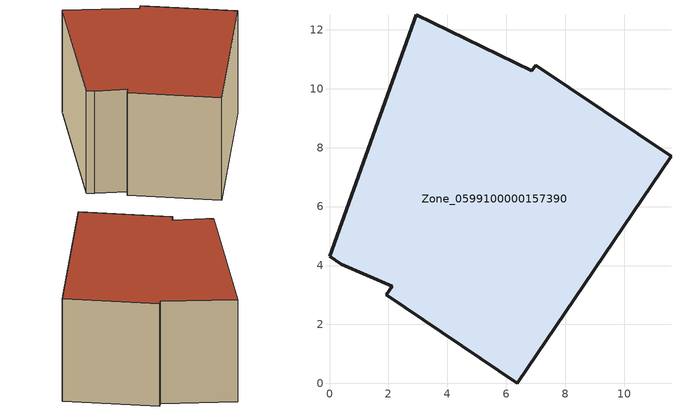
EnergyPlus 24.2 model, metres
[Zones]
Zone_0599100000157390
 floor ground (C_G): 1.93,3.01 2.13,3.3 0.4,4.04 0,4.32 2.94,12.52 6.87,10.61 7,10.8 11.59,7.7 6.37,0 z1.57
 wall outside (C_F): 6.37,0 11.59,7.7 7,10.8 6.87,10.61 2.94,12.52 0,4.32 0.4,4.04 2.13,3.3 1.93,3.01 6.37,0 z1.57:8.38
 roof outside (C_R): 2.13,3.3 1.93,3.01 6.37,0 11.59,7.7 7,10.8 6.87,10.61 2.94,12.52 0,4.32 0.4,4.04 z8.38
[BUILDING]
Pand.0599100000157390: North Axis=0; Terrain=City; Loads Convergence Tolerance Value=0.04; Temperature Convergence Tolerance Value=0.4; Solar Distribution=FullExterior; Maximum Number of Warmup Days=25; Minimum Number of Warmup Days=1
[Site:Location]
Rotterdam.The.Hague.AP_ZH_NLD Design_Conditions: Latitude=51.96; Longitude=4.45; Time Zone=1; Elevation=-4.5
[SITE:GROUNDTEMPERATURE:BUILDINGSURFACE]
18, 18, 18, 18, 18, 18, 18, 18, 18, 18, 18, 18
[MATERIAL] Thermal Absorptance=0.9; Solar Absorptance=0.7; Visible Absorptance=0.7
Name | Roughness | Thickness | Conductivity | Density | Specific Heat
G.TC.1975-1991 | MediumSmooth | 0.15 | 0.288461 | 540 | 1210
F.TC.1975-1991 | Rough | 0.3 | 0.230769 | 1920 | 840
R.TC.1975-1991 | MediumRough | 0.2 | 0.153846 | 1500 | 1000
[CONSTRUCTION]
C_G: G.TC.1975-1991
C_F: F.TC.1975-1991
C_R: R.TC.1975-1991
[ZONE]
Zone_0599100000157390: Type=1; Multiplier=1; Ceiling Height=Autocalculate; Volume=Autocalculate; Floor Area=autocalculate; Part of Total Floor Area=Yes
[ZONEINFILTRATION:DESIGNFLOWRATE]
Infil_Zone_0599100000157390: Zone or ZoneList or Space or SpaceList=Zone_0599100000157390; Schedule=AlwaysOn; Design Flow Rate Calculation Method=Flow/Area; Flow Rate per Floor Area=0.003; Constant Term Coefficient=1; Temperature Term Coefficient=0; Velocity Term Coefficient=0; Velocity Squared Term Coefficient=0
[HVACTEMPLATE:ZONE:IDEALLOADSAIRSYSTEM]
Zone_0599100000157390: Maximum Heating Supply Air Temperature=50; Minimum Cooling Supply Air Temperature=13; Maximum Heating Supply Air Humidity Ratio=0.0156; Minimum Cooling Supply Air Humidity Ratio=0.0077; Heating Limit=NoLimit; Cooling Limit=NoLimit; Dehumidification Control Type=ConstantSensibleHeatRatio; Cooling Sensible Heat Ratio=0.7; Dehumidification Setpoint=60; Humidification Control Type=None; Humidification Setpoint=30; Outdoor Air Method=None; Outdoor Air Flow Rate per Person=0.00944; Outdoor Air Flow Rate per Zone Floor Area=0; Outdoor Air Flow Rate per Zone=0; Demand Controlled Ventilation Type=None; Outdoor Air Economizer Type=NoEconomizer; Heat Recovery Type=None; Sensible Heat Recovery Effectiveness=0.7; Latent Heat Recovery Effectiveness=0.65
[ZONECONTROL:THERMOSTAT]
ThermostatControl_Zone_0599100000157390: Zone or ZoneList=Zone_0599100000157390; Control Type Schedule=DualSetpointControlType; Control 1=Thermostat_Zone_0599100000157390; Temperature Difference Between Cutout And Setpoint=0
[THERMOSTATSETPOINT:DUALSETPOINT]
Thermostat_Zone_0599100000157390: Heating Setpoint Temperature Schedule=HeatingSetpoint_Zone_0599100000157390; Cooling Setpoint Temperature Schedule=CoolingSetpoint_Zone_0599100000157390
[SCHEDULE:COMPACT]
HeatingSetpoint_Zone_0599100000157390: Through: 12/31, For: AllDays, Until: 24:00, 21
CoolingSetpoint_Zone_0599100000157390: Through: 12/31, For: AllDays, Until: 24:00, 24
DualSetpointControlType: Through: 12/31, For: AllDays, Until: 24:00, 4
AlwaysOn: Through: 12/31, For: AllDays, Until: 24:00, 1
